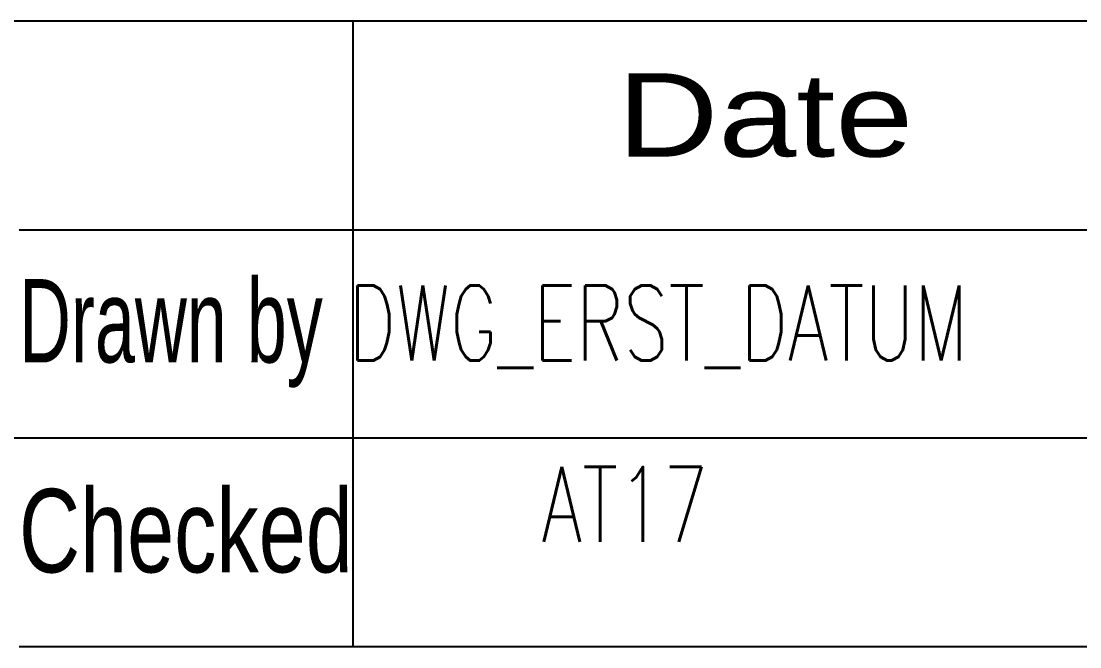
# Model space of a CAD drawing. Header units: millimetres. Extents: x -5 to 589, y -5 to 415.
# Drawn here: x 467.05 to 492.42, y 30 to 45 of the extents above; entities that cross this region are included whole.
import ezdxf
from ezdxf.enums import TextEntityAlignment as Align

# ---------------------------------------------------------------- set-up
doc = ezdxf.new("R2010")
doc.units = ezdxf.units.MM
doc.header["$LTSCALE"] = 2
doc.layers.add('FRAME51', color=7, linetype='Continuous')
doc.styles.add('Arial', font='arial.ttf')
doc.styles.add('S07', font='simplex.shx', dxfattribs={"width": 0.7})

msp = doc.modelspace()

# ---------------------------------------------------------------- linework, layer by layer
at = {"layer": 'FRAME51'}
for p, q in [((514, 45), (406, 45)), ((467, 40), (504, 40))]:
    msp.add_line(p, q, dxfattribs=at)
at = {"layer": 'FRAME51', "color": 7, "linetype": 'Continuous'}
for p, q in [((475, 45), (475, 30)), ((514, 35), (464, 35)), ((514, 30), (467, 30))]:
    msp.add_line(p, q, dxfattribs=at)

# ---------------------------------------------------------------- texts
at = {"layer": 'FRAME51', "color": 5, "linetype": 'Continuous', "style": 'Arial'}
for s, width, p, p2 in [('Date', 1.20239, (481.336, 41.752), (488.432, 41.752)), ('Drawn by', 0.616816, (467, 36.817), (474.279, 36.817)), ('Checked', 0.725473, (467, 31.785), (475, 31.785))]:
    msp.add_text(s, height=2, dxfattribs=dict(at, width=width)).set_placement(p, p2, align=Align.FIT)
at = {"layer": 'FRAME51', "style": 'S07', "width": 0.7}
for tag, p in [('DWG_ERST_DATUM', (482.324, 36.863)), ('AT17', (481.521, 32.515))]:
    msp.add_attdef(tag, text='', height=1.8, dxfattribs=at).set_placement(p, align=Align.CENTER)

doc.saveas('drawing.dxf')
